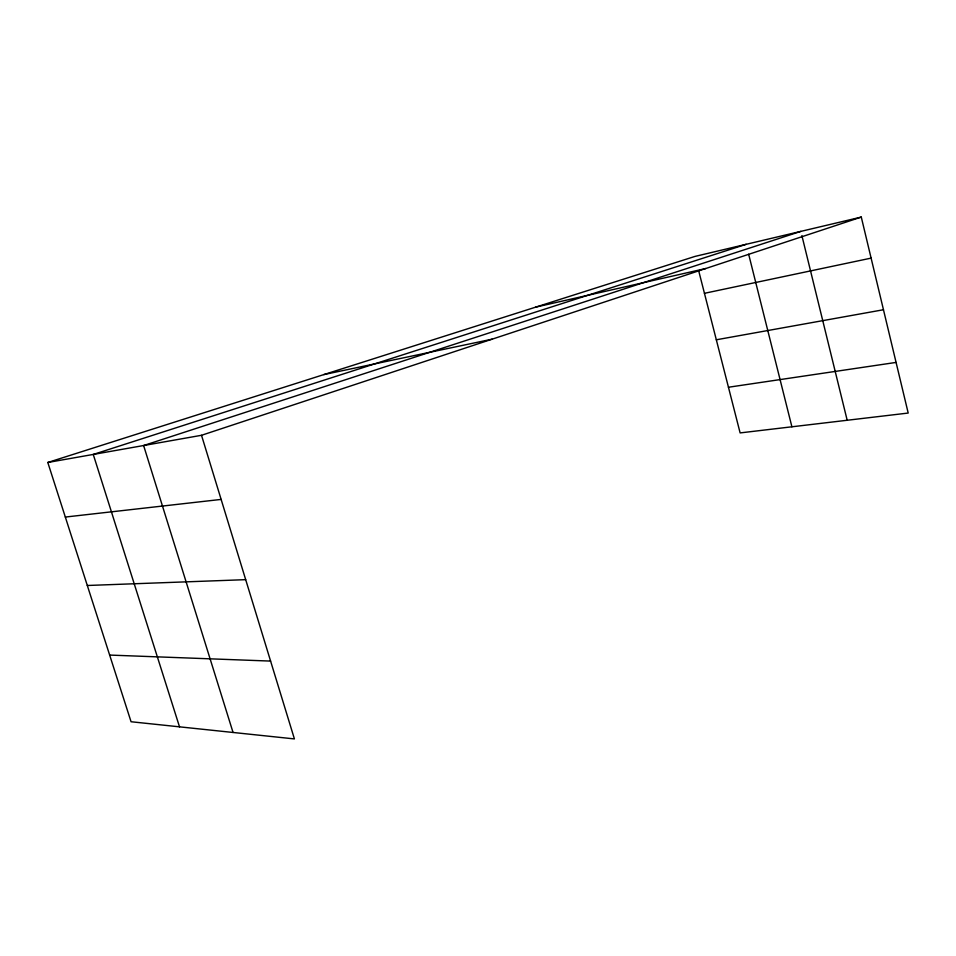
<?xml version="1.0" encoding="UTF-8"?>
<svg xmlns="http://www.w3.org/2000/svg" width="956" height="956" viewBox="0 0 956 956"><rect width="100%" height="100%" fill="white"/><g stroke="black" fill="none" stroke-linecap="round" stroke-linejoin="round"><path stroke-width="1.43" d="M201.513 435.291L294.412 738.916L131.068 721.744L47.8 462.477L201.513 435.291L861.284 217.084L908.2 413.052L740.123 432.913L698.645 270.608M800.853 231.376L143.615 445.532L233.049 732.463M746.17 244.306L93.258 454.447L179.513 726.835M47.8 462.477L695.012 256.411L861.284 217.084M535.802 307.103L705.827 268.505M704.441 293.313L871.107 258.12M323.821 374.597L492.077 339.189M716.319 339.786L883.463 309.744M728.448 387.24L896.071 362.42M65.331 517.053L221.135 499.414M87.307 585.49L245.68 579.659M109.653 655.075L270.596 661.086M748.656 254.212L791.903 426.794M801.893 235.618L847.183 420.258"/></g></svg>
